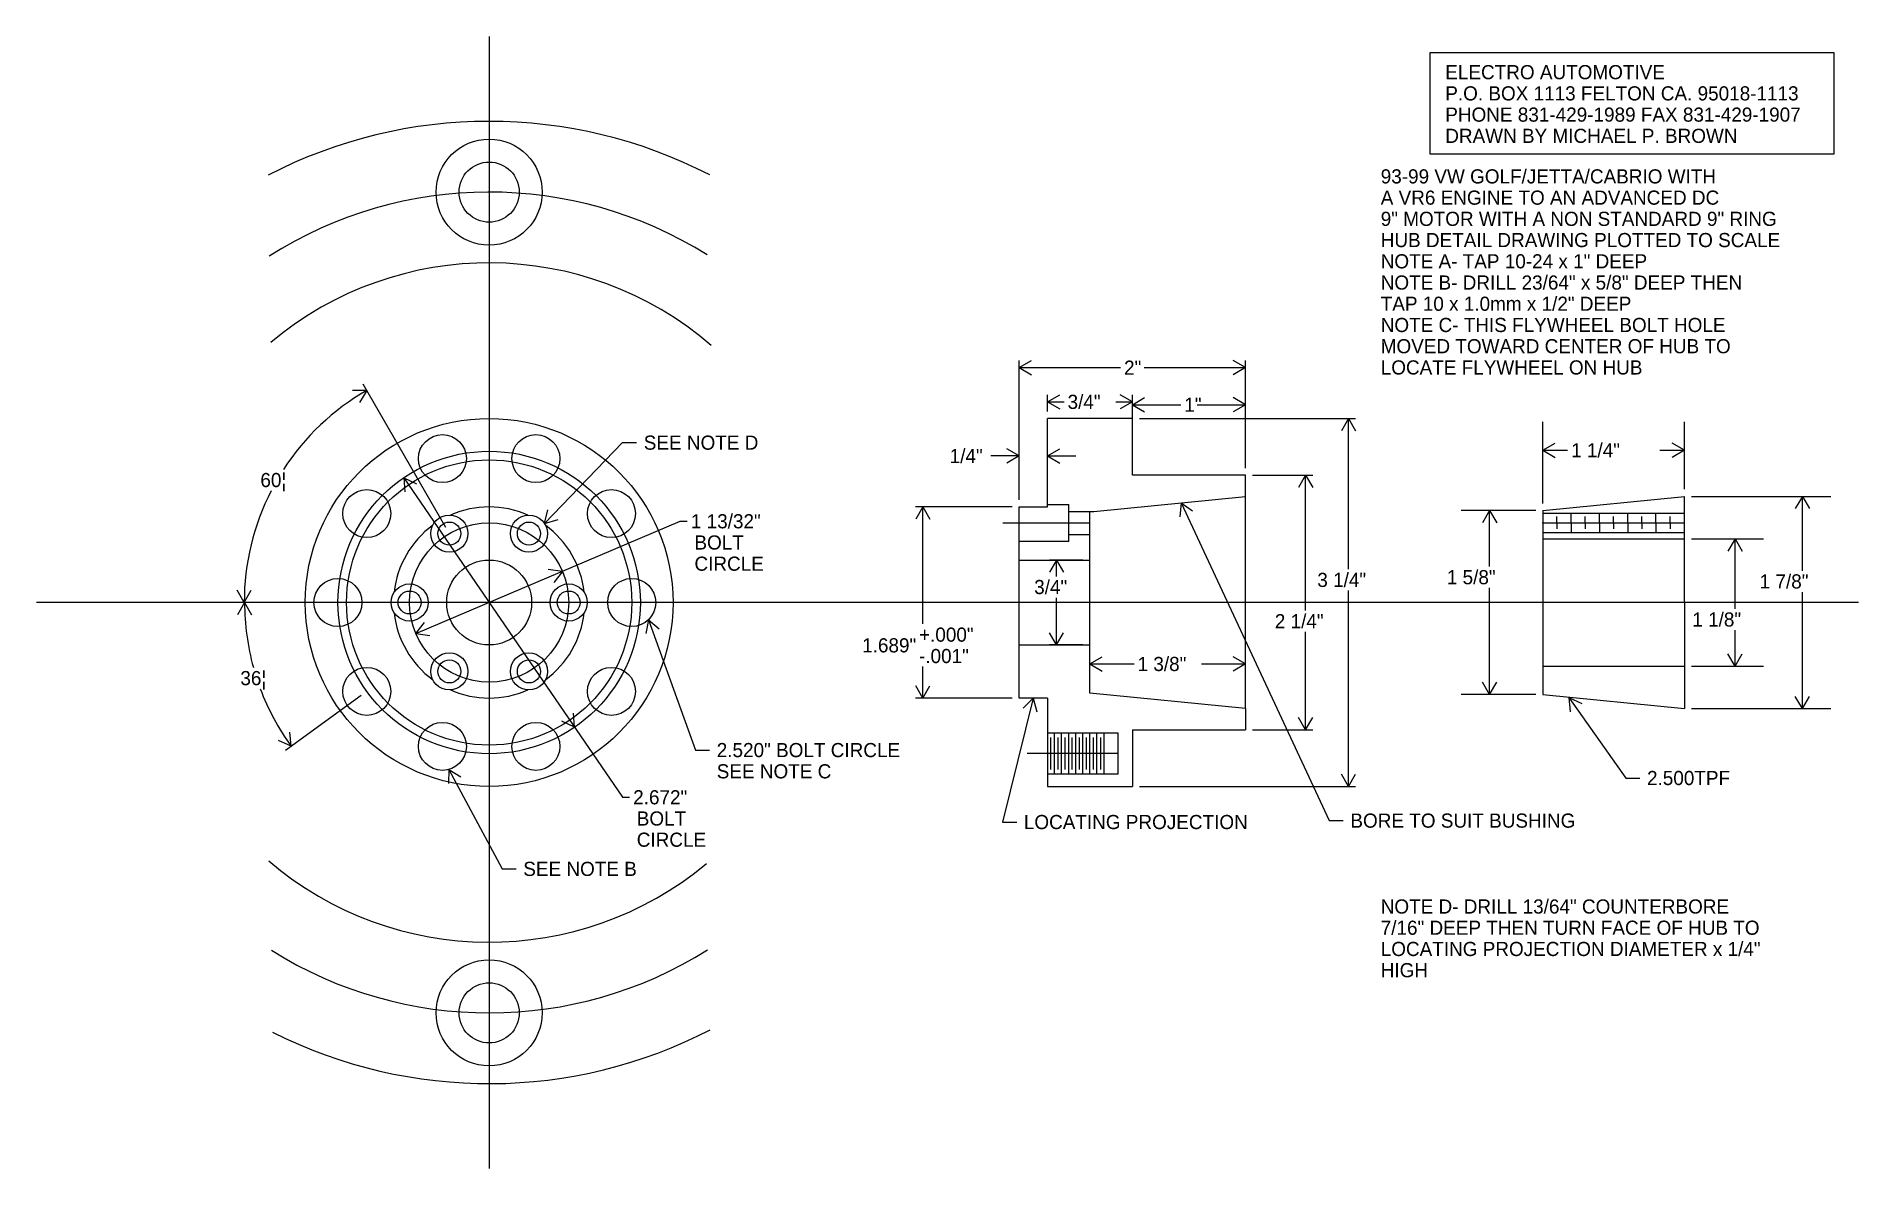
# Model space of a CAD drawing. Extents: x 0.4 to 16.5, y 0.1 to 10.1.
import ezdxf

# ---------------------------------------------------------------- set-up
doc = ezdxf.new("R2010")
doc.units = 0

msp = doc.modelspace()

# ---------------------------------------------------------------- linework, layer by layer
at = {"layer": 'BUSHING', "color": 7, "linetype": 'CONTINUOUS'}
for p, q in [((13.734226, 5.994659), (13.734226, 6.714434)), ((14.984226, 6.119659), (14.984226, 6.714434)), ((13.734226, 6.464434), (13.84248, 6.526934)), ((13.734226, 6.464434), (13.84248, 6.401934)), ((13.734226, 6.464434), (13.95254, 6.464434)), ((14.765912, 6.464434), (14.984226, 6.464434)), ((14.984226, 6.464434), (14.875973, 6.526934)), ((14.984226, 6.464434), (14.875973, 6.401934)), ((13.734226, 5.932159), (14.984226, 6.057159)), ((14.984226, 5.119659), (14.984226, 6.057159)), ((15.046726, 6.057159), (16.27684, 6.057159)), ((16.02684, 6.057159), (15.96434, 5.948906)), ((16.02684, 6.057159), (16.08934, 5.948906)), ((16.02684, 5.40059), (16.02684, 6.057159)), ((13.671726, 5.932159), (13.013128, 5.932159)), ((13.263128, 5.932159), (13.200628, 5.823906)), ((13.263128, 5.932159), (13.325628, 5.823906)), ((13.263128, 5.438062), (13.263128, 5.932159)), ((13.733086, 5.823687), (14.984226, 5.823687)), ((13.734226, 5.932159), (13.734226, 5.119659)), ((13.734226, 5.908718), (14.984226, 5.908718)), ((13.858086, 5.823687), (13.858086, 5.878388)), ((13.858086, 5.823687), (13.858086, 5.768988)), ((13.983086, 5.823687), (13.983086, 5.910074)), ((13.983086, 5.823687), (13.983086, 5.737301)), ((14.108086, 5.823687), (14.108086, 5.878388)), ((14.108086, 5.823687), (14.108086, 5.768988)), ((14.233086, 5.823687), (14.233086, 5.910074)), ((14.233086, 5.823687), (14.233086, 5.737301)), ((14.358086, 5.823687), (14.358086, 5.878388)), ((14.358086, 5.823687), (14.358086, 5.768988)), ((14.483086, 5.823687), (14.483086, 5.910074)), ((14.483086, 5.823687), (14.483086, 5.737301)), ((14.608086, 5.823687), (14.608086, 5.878388)), ((14.608086, 5.823687), (14.608086, 5.768988)), ((14.733086, 5.823687), (14.733086, 5.910074)), ((14.733086, 5.823687), (14.733086, 5.737301)), ((14.858086, 5.823687), (14.858086, 5.878388)), ((14.858086, 5.823687), (14.858086, 5.768988)), ((13.734226, 5.736818), (14.984226, 5.736818)), ((13.734226, 5.682151), (14.984226, 5.682151)), ((15.046726, 5.682151), (15.681782, 5.682151)), ((15.431782, 5.682151), (15.369282, 5.573898)), ((15.431782, 5.682151), (15.494282, 5.573898)), ((15.431782, 5.064396), (15.431782, 5.682151)), ((13.263128, 4.307159), (13.263128, 5.249513)), ((16.02684, 4.182159), (16.02684, 5.212274)), ((13.734226, 5.119659), (13.734226, 4.307159)), ((14.984226, 5.119659), (14.984226, 4.182159)), ((15.431782, 4.557168), (15.431782, 4.87608)), ((13.736733, 4.557168), (14.984226, 4.557168)), ((15.046726, 4.557168), (15.681782, 4.557168)), ((15.431782, 4.557168), (15.369282, 4.665421)), ((15.431782, 4.557168), (15.494282, 4.665421)), ((13.263128, 4.307159), (13.200628, 4.415413)), ((13.263128, 4.307159), (13.325628, 4.415413)), ((13.671726, 4.307159), (13.013128, 4.307159)), ((13.734226, 4.307159), (14.984226, 4.182159)), ((13.963974, 4.279173), (14.077536, 4.226936)), ((13.963974, 4.279173), (13.975516, 4.154707)), ((13.963974, 4.279173), (14.466465, 3.569429)), ((16.02684, 4.182159), (15.96434, 4.290413)), ((16.02684, 4.182159), (16.08934, 4.290413)), ((15.046726, 4.182159), (16.27684, 4.182159)), ((14.466465, 3.569429), (14.591465, 3.569429))]:
    msp.add_line(p, q, dxfattribs=at)
at = {"layer": 'BUSHING', "color": 7}
for p in [(13.733086, 5.823687), (13.858086, 5.823687), (13.983086, 5.823687), (13.983086, 5.823687), (14.108086, 5.823687), (14.108086, 5.823687), (14.233086, 5.823687), (14.233086, 5.823687), (14.233086, 5.823687), (14.358086, 5.823687), (14.483086, 5.823687), (14.483086, 5.823687), (14.608086, 5.823687), (14.733086, 5.823687), (14.733086, 5.823687), (14.858086, 5.823687), (14.859547, 5.822767), (14.859547, 5.822767), (14.859554, 5.822767), (14.859554, 5.822767), (13.734226, 5.119659), (13.734226, 5.119659), (13.734226, 5.119659)]:
    msp.add_point(p, dxfattribs=at)
at = {"layer": 'CENTRLIN', "color": 7, "linetype": 'CONTINUOUS'}
for p, q in [((4.423134, 10.119658), (4.423134, 0.119659)), ((16.523136, 5.119659), (0.423134, 5.119659))]:
    msp.add_line(p, q, dxfattribs=at)
at = {"layer": 'DIMEN', "color": 7, "linetype": 'CONTINUOUS'}
for p, q in [((9.106487, 6.027161), (9.106487, 7.256996)), ((9.106487, 7.193996), (9.214741, 7.256496)), ((11.106487, 7.193996), (10.998234, 7.256496)), ((11.106487, 6.307659), (11.106487, 7.256996)), ((9.106487, 7.193996), (9.214741, 7.131496)), ((9.106487, 7.193996), (10.001759, 7.193996)), ((10.211216, 7.193996), (11.106487, 7.193996)), ((11.106487, 7.193996), (10.998234, 7.131496)), ((3.341145, 6.993727), (3.216145, 6.993727)), ((3.341145, 6.993727), (3.278645, 6.885474)), ((4.040135, 5.783035), (3.309646, 7.048286)), ((9.356487, 6.807658), (9.356487, 6.955035)), ((9.356487, 6.892035), (9.464741, 6.954535)), ((10.106487, 6.892035), (9.998234, 6.954535)), ((10.106487, 6.807658), (10.106487, 6.955035)), ((10.106487, 6.307659), (10.106487, 6.929872)), ((10.106487, 6.866872), (10.214741, 6.929372)), ((11.106487, 6.866872), (10.998234, 6.929372)), ((11.106487, 6.307659), (11.106487, 6.929872)), ((9.356487, 6.892035), (9.464741, 6.829535)), ((9.356487, 6.892035), (9.502634, 6.892035)), ((9.960341, 6.892035), (10.106487, 6.892035)), ((10.106487, 6.892035), (9.998234, 6.829535)), ((10.106487, 6.866872), (10.214741, 6.804372)), ((10.106487, 6.866872), (10.534069, 6.866872)), ((10.678906, 6.866872), (11.106487, 6.866872)), ((11.106487, 6.866872), (10.998234, 6.804372)), ((10.169487, 6.744658), (12.079232, 6.744658)), ((12.016232, 6.744658), (11.953732, 6.636404)), ((12.016232, 6.744658), (12.078732, 6.636404)), ((12.016232, 5.413397), (12.016232, 6.744658)), ((4.912769, 5.816876), (5.601408, 6.531824)), ((5.601408, 6.531824), (5.726408, 6.531824)), ((9.106487, 6.413931), (8.998234, 6.476431)), ((9.106487, 6.027161), (9.106487, 6.476931)), ((9.356487, 6.027161), (9.356487, 6.476931)), ((9.356487, 6.413931), (9.464741, 6.476431)), ((9.106487, 6.413931), (8.856487, 6.413931)), ((9.106487, 6.413931), (8.998234, 6.351431)), ((9.356487, 6.413931), (9.464741, 6.351431)), ((9.356487, 6.413931), (9.606487, 6.413931)), ((3.668173, 6.221899), (3.78091, 6.167905)), ((3.668173, 6.221899), (3.677782, 6.097269)), ((3.668173, 6.221899), (5.601409, 3.399384)), ((11.169487, 6.244659), (11.700232, 6.244659)), ((11.637232, 6.244659), (11.574732, 6.136406)), ((11.637232, 6.244659), (11.699732, 6.136406)), ((11.637232, 5.048542), (11.637232, 6.244659)), ((9.043487, 5.964161), (8.191419, 5.964161)), ((8.254419, 5.964161), (8.191919, 5.855908)), ((8.254419, 5.964161), (8.316919, 5.855908)), ((8.254419, 4.930628), (8.254419, 5.964161)), ((10.536762, 6.000187), (10.525843, 5.875665)), ((10.536762, 6.000187), (10.639142, 5.928469)), ((10.536762, 6.000187), (11.84507, 3.193018)), ((3.776188, 4.844575), (6.111214, 5.837441)), ((4.912769, 5.816876), (4.942853, 5.938202)), ((4.912769, 5.816876), (5.032882, 5.851486)), ((6.111214, 5.837441), (6.174214, 5.837441)), ((9.668487, 5.494659), (9.373585, 5.494659)), ((9.436585, 5.494659), (9.374085, 5.386406)), ((9.436585, 5.494659), (9.499085, 5.386406)), ((9.436585, 5.350488), (9.436585, 5.494659)), ((5.07008, 5.394744), (4.946002, 5.409901)), ((5.07008, 5.394744), (4.994915, 5.294868)), ((2.25915, 5.11966), (2.19665, 5.227914)), ((2.25915, 5.11966), (2.32165, 5.227914)), ((9.436585, 4.744659), (9.436585, 5.162343)), ((12.016232, 3.494659), (12.016232, 5.225252)), ((3.657133, 5.11966), (2.19615, 5.11966)), ((3.024134, 5.119659), (2.199247, 5.119659)), ((2.262247, 5.119659), (2.199747, 5.011406)), ((2.262247, 5.119659), (2.324747, 5.011406)), ((3.776188, 4.844575), (3.851353, 4.944451)), ((3.776188, 4.844575), (3.900266, 4.829418)), ((5.830777, 4.967525), (5.808719, 4.844486)), ((5.830777, 4.967525), (5.926302, 4.886902)), ((5.830777, 4.967525), (6.246162, 3.816013)), ((9.436585, 4.744659), (9.374085, 4.852913)), ((9.436585, 4.744659), (9.499085, 4.852913)), ((11.637232, 3.994659), (11.637232, 4.860369)), ((9.668487, 4.744659), (9.373585, 4.744659)), ((8.254419, 4.27516), (8.254419, 4.553088)), ((9.731487, 4.38266), (9.731487, 4.640004)), ((9.731487, 4.577004), (9.839741, 4.639504)), ((9.731487, 4.577004), (9.839741, 4.514504)), ((9.731487, 4.577004), (10.121157, 4.577004)), ((10.716818, 4.577004), (11.106487, 4.577004)), ((11.106487, 4.577004), (10.998234, 4.639504)), ((11.106487, 4.577004), (10.998234, 4.514504)), ((11.106487, 4.245159), (11.106487, 4.640004)), ((8.254419, 4.27516), (8.191919, 4.383413)), ((8.254419, 4.27516), (8.316919, 4.383413)), ((3.291319, 4.297348), (2.623973, 3.812491)), ((9.043487, 4.27516), (8.191419, 4.27516)), ((9.228745, 4.27516), (8.959778, 3.180436)), ((9.228745, 4.27516), (9.142221, 4.184946)), ((9.228745, 4.27516), (9.263611, 4.155121)), ((5.178095, 4.01742), (5.065358, 4.071414)), ((5.178095, 4.01742), (5.168486, 4.14205)), ((11.637232, 3.994659), (11.574732, 4.102913)), ((11.637232, 3.994659), (11.699732, 4.102913)), ((2.674941, 3.849522), (2.560748, 3.900363)), ((2.674941, 3.849522), (2.661875, 3.973837)), ((11.169487, 3.994659), (11.700232, 3.994659)), ((6.246162, 3.816013), (6.371162, 3.816013)), ((4.067976, 3.645047), (4.063816, 3.520116)), ((4.067976, 3.645047), (4.174089, 3.578979)), ((4.067976, 3.645047), (4.536815, 2.766724)), ((12.016232, 3.494659), (11.953732, 3.602913)), ((12.016232, 3.494659), (12.078732, 3.602913)), ((5.601409, 3.399384), (5.664409, 3.399384)), ((10.169487, 3.494659), (12.079232, 3.494659)), ((8.959778, 3.180436), (9.084778, 3.180436)), ((11.84507, 3.193018), (11.97007, 3.193018)), ((4.536815, 2.766724), (4.661815, 2.766724))]:
    msp.add_line(p, q, dxfattribs=at)
for radius, start, end in [(2.163982, 119.999861, 147.074826), (2.163982, 152.841165, 180), (2.160885, 180.000041, 195.393603), (2.160885, 200.645663, 216.000082)]:
    msp.add_arc((4.423132, 5.11966), radius, start, end, dxfattribs=at)
at = {"layer": 'HUB', "color": 7, "linetype": 'CONTINUOUS'}
for p, q in [((10.106487, 6.744658), (9.356487, 6.744658)), ((9.356487, 5.964161), (9.356487, 6.744658)), ((10.106487, 6.244659), (10.106487, 6.744658)), ((11.106487, 6.244659), (10.106487, 6.244659)), ((11.106487, 6.057159), (11.106487, 6.244659)), ((9.106487, 4.27516), (9.106487, 5.964161)), ((9.106487, 5.964161), (9.356487, 5.964161)), ((9.356487, 5.98666), (9.543987, 5.98666)), ((9.543987, 5.658661), (9.543987, 5.98666)), ((9.766766, 5.923187), (11.106487, 6.057159)), ((11.106487, 4.182159), (11.106487, 6.057159)), ((9.731487, 5.821638), (8.960987, 5.821638)), ((9.543987, 5.923187), (9.766766, 5.923187)), ((9.731487, 4.31966), (9.731487, 5.923187)), ((9.543987, 5.658661), (9.106487, 5.658661)), ((9.543987, 5.720087), (9.731487, 5.720087)), ((9.106487, 5.494659), (9.731487, 5.494659)), ((9.106487, 4.744659), (9.731487, 4.744659)), ((9.356487, 4.27516), (9.106487, 4.27516)), ((9.356487, 4.27516), (9.356487, 3.494659)), ((11.106487, 4.182159), (9.731487, 4.31966)), ((11.106487, 4.182159), (11.106487, 3.994659)), ((9.981487, 3.96516), (9.356487, 3.96516)), ((9.387489, 3.64447), (9.387489, 3.926849)), ((9.418987, 3.606161), (9.418987, 3.96516)), ((9.450237, 3.64447), (9.450237, 3.926849)), ((9.481487, 3.606161), (9.481487, 3.96516)), ((9.512989, 3.64447), (9.512989, 3.926849)), ((9.543987, 3.606161), (9.543987, 3.96516)), ((9.575737, 3.64447), (9.575737, 3.926849)), ((9.606487, 3.606161), (9.606487, 3.96516)), ((9.638489, 3.64447), (9.638489, 3.926849)), ((9.668987, 3.606161), (9.668987, 3.96516)), ((9.701237, 3.64447), (9.701237, 3.926849)), ((9.731487, 3.606161), (9.731487, 3.96516)), ((9.763989, 3.64447), (9.763989, 3.926849)), ((9.793987, 3.606161), (9.793987, 3.96516)), ((9.826737, 3.64447), (9.826737, 3.926849)), ((9.856487, 3.606161), (9.856487, 3.96516)), ((9.981487, 3.606161), (9.981487, 3.96516)), ((10.106487, 3.994659), (11.106487, 3.994659)), ((10.106487, 3.994659), (10.106487, 3.494659)), ((9.981487, 3.78566), (9.178158, 3.78566)), ((9.356487, 3.606161), (9.981487, 3.606161)), ((9.356487, 3.494659), (10.106487, 3.494659))]:
    msp.add_line(p, q, dxfattribs=at)
for centre, radius in [((4.423134, 5.119659), 1.624998), ((4.010287, 6.390272), 0.211998), ((4.835981, 6.390272), 0.211998), ((4.423134, 5.119659), 1.336), ((4.423134, 5.119659), 1.259999), ((3.342287, 5.904941), 0.212), ((5.503981, 5.904941), 0.212), ((4.423134, 5.119659), 0.703001), ((4.071634, 5.728476), 0.163999), ((4.071634, 5.728476), 0.101551), ((4.774634, 5.728476), 0.164), ((4.774634, 5.728476), 0.101552), ((4.423134, 5.119659), 0.375), ((3.087134, 5.119659), 0.212), ((5.683133, 5.119659), 0.212), ((3.720133, 5.11966), 0.163998), ((3.720133, 5.11966), 0.101551), ((5.126135, 5.119659), 0.163998), ((5.126135, 5.119659), 0.101551), ((4.071634, 4.510844), 0.164001), ((4.774634, 4.510843), 0.163999), ((3.342287, 4.334378), 0.212), ((4.071634, 4.510844), 0.101552), ((4.774634, 4.510843), 0.101551), ((5.503981, 4.334378), 0.212), ((4.010287, 3.849048), 0.212), ((4.835981, 3.849048), 0.212)]:
    msp.add_circle(centre, radius, dxfattribs=at)
for centre, radius, start, end in [((4.423133, 5.119656), 0.844503, 66.168334, 113.831826), ((4.423139, 5.119657), 0.844506, 126.16802, 173.831982), ((4.423135, 5.119662), 0.844497, 6.16786, 53.831845), ((4.423136, 5.11966), 0.844503, 186.167687, 233.831932), ((4.423143, 5.119653), 0.844489, 306.167816, 353.83234), ((4.423132, 5.119668), 0.844507, 246.168399, 293.831761)]:
    msp.add_arc(centre, radius, start, end, dxfattribs=at)
at = {"layer": 'HUB', "color": 7}
for p in [(9.543987, 5.923187), (9.543987, 5.720087), (4.423134, 5.119659), (9.106487, 5.119659), (9.106487, 4.744659)]:
    msp.add_point(p, dxfattribs=at)
at = {"layer": 'PARTS', "color": 7, "linetype": 'CONTINUOUS'}
for p, q in [((12.738617, 9.979345), (16.305069, 9.979345)), ((12.738617, 9.07936), (12.738617, 9.979345)), ((16.305069, 9.979345), (16.305069, 9.07936)), ((16.305069, 9.07936), (12.738617, 9.07936))]:
    msp.add_line(p, q, dxfattribs=at)
at = {"layer": 'PLATE', "color": 7, "linetype": 'CONTINUOUS'}
for centre, radius in [((4.423134, 8.744658), 0.468498), ((4.423134, 8.744658), 0.265598), ((4.423134, 1.494659), 0.4685), ((4.423134, 1.494659), 0.2656)]:
    msp.add_circle(centre, radius, dxfattribs=at)
for centre, radius, start, end in [((4.423133, 5.119658), 4.250001, 62.710169, 117.362873), ((4.423133, 5.119656), 3.625001, 57.923699, 122.409016), ((4.423135, 5.119664), 2.999995, 49.189533, 130.025564), ((4.423134, 5.119658), 2.999998, 229.512935, 309.803001), ((4.423135, 5.119661), 3.625001, 237.948008, 302.165965), ((4.423134, 5.119664), 4.250003, 243.222905, 297.367487)]:
    msp.add_arc(centre, radius, start, end, dxfattribs=at)
at = {"layer": 'PLATE', "color": 7}
for p in [(4.423134, 8.744658), (4.423134, 5.119659), (4.423134, 5.119659), (4.423134, 5.119659), (4.423134, 1.494659)]:
    msp.add_point(p, dxfattribs=at)

# ---------------------------------------------------------------- texts
at = {"layer": 'BUSHING', "color": 7}
for s, p in [('1 1/4"', (13.98379, 6.401862)), ('1 5/8"', (12.884979, 5.280763)), ('1 7/8"', (15.649391, 5.243524)), ('1 1/8"', (15.054335, 4.90733)), ('2.500TPF', (14.653966, 3.50693))]:
    msp.add_text(s, height=0.125, dxfattribs=at).set_placement(p)
at = {"layer": 'DIMEN', "color": 7}
for s, p in [('93-99 VW GOLF/JETTA/CABRIO WITH', (12.301106, 8.821096)), ('A VR6 ENGINE TO AN ADVANCED DC', (12.301106, 8.633597)), ('9" MOTOR WITH A NON STANDARD 9" RING', (12.301106, 8.446097)), ('HUB DETAIL DRAWING PLOTTED TO SCALE', (12.301106, 8.258596)), ('NOTE A- TAP 10-24 x 1" DEEP', (12.301106, 8.071097)), ('NOTE B- DRILL 23/64" x 5/8" DEEP THEN', (12.301106, 7.883596)), ('TAP 10 x 1.0mm x 1/2" DEEP', (12.301106, 7.696097)), ('NOTE C- THIS FLYWHEEL BOLT HOLE', (12.301106, 7.508597)), ('MOVED TOWARD CENTER OF HUB TO', (12.301106, 7.321096)), ('2"', (10.033259, 7.131409)), ('LOCATE FLYWHEEL ON HUB', (12.301106, 7.133597)), ('3/4"', (9.534134, 6.829462)), ('1"', (10.565569, 6.804299)), ('SEE NOTE D', (5.789408, 6.469324)), ('1/4"', (8.492503, 6.351358)), ('60¦', (2.40176, 6.138929)), ('1 13/32"', (6.205713, 5.774853)), ('BOLT', (6.237214, 5.587441)), ('CIRCLE', (6.237214, 5.39994)), ('3/4"', (9.23923, 5.193843)), ('3 1/4"', (11.740753, 5.256753)), ('2 1/4"', (11.365168, 4.891869)), ('+.000"', (8.221384, 4.773358)), ('1.689"', (7.719053, 4.678885)), ('-.001"', (8.221384, 4.584412)), ('36¦', (2.224937, 4.389259)), ('1 3/8"', (10.152656, 4.514096)), ('2.520" BOLT CIRCLE', (6.434162, 3.753513)), ('SEE NOTE C', (6.434162, 3.566014)), ('2.672"', (5.695909, 3.336648)), ('BOLT', (5.727408, 3.149384)), ('LOCATING PROJECTION', (9.147777, 3.117937)), ('BORE TO SUIT BUSHING', (12.03307, 3.130518)), ('CIRCLE', (5.727408, 2.961884)), ('SEE NOTE B', (4.724815, 2.704224)), ('NOTE D- DRILL 13/64" COUNTERBORE ', (12.301106, 2.371896)), ('7/16" DEEP THEN TURN FACE OF HUB TO', (12.301106, 2.184395)), ('LOCATING PROJECTION DIAMETER x 1/4"', (12.301106, 1.996896)), ('HIGH', (12.301106, 1.809395))]:
    msp.add_text(s, height=0.125, dxfattribs=at).set_placement(p)
at = {"layer": 'PARTS', "color": 7}
for s, p in [('ELECTRO AUTOMOTIVE', (12.871364, 9.74185)), ('P.O. BOX 1113 FELTON CA. 95018-1113', (12.871364, 9.55435)), ('PHONE 831-429-1989 FAX 831-429-1907', (12.871364, 9.366849)), ('DRAWN BY MICHAEL P. BROWN', (12.871364, 9.179349))]:
    msp.add_text(s, height=0.125, dxfattribs=at).set_placement(p)

doc.saveas('drawing.dxf')
